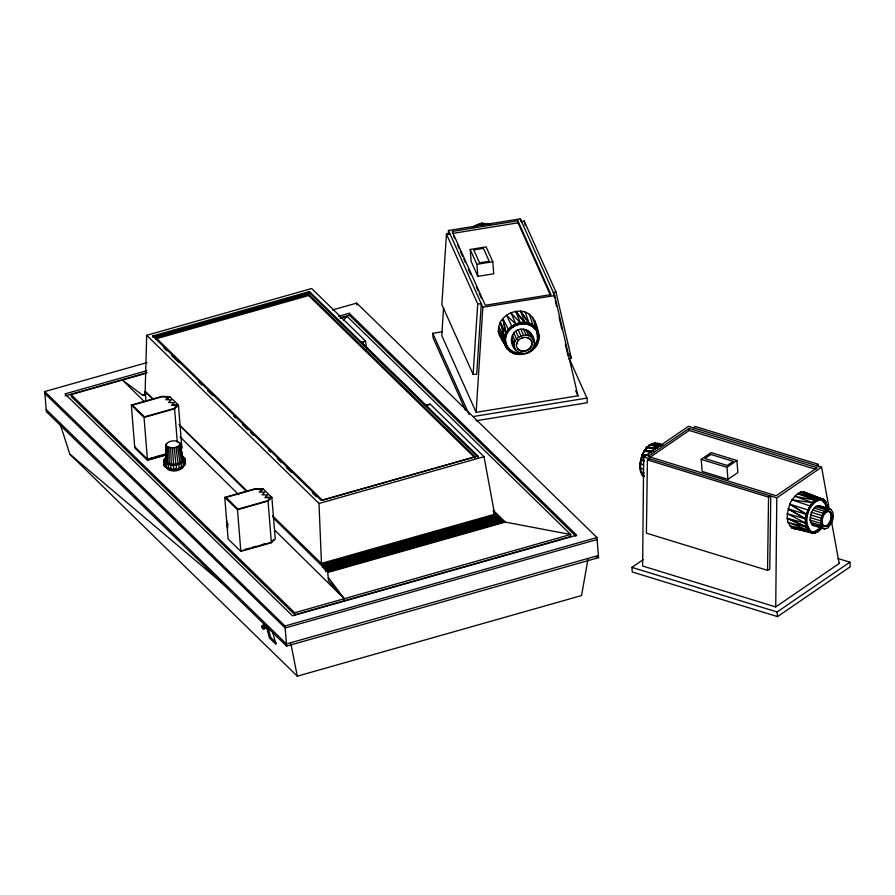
<?xml version="1.0" encoding="UTF-8"?>
<svg xmlns="http://www.w3.org/2000/svg" width="895" height="895" viewBox="0 0 895 895"><rect width="100%" height="100%" fill="white"/><g stroke="black" fill="none" stroke-linecap="round" stroke-linejoin="round"><path stroke-width="1.34" d="M820.335 528.867L821.084 529.09C818.287 532.357 813.521 534.561 809.527 531.999L807.536 529.941C798.866 516.851 820.021 480.861 827.92 508.505L827.17 508.259M829.262 509.244L821.588 467.19L688.479 426.288L643.673 456.965L642.621 566.032L775.73 606.933L839.588 563.201M775.73 606.933L776.793 497.866L821.588 467.19M165.609 461.16L166.168 445.341L166.291 462.178L166.683 446.157L167.701 446.829L167.533 463.039C172.489 464.964 180.242 464.852 183.162 459.739L180.029 443.338C176.762 439.523 168.685 440.161 166.09 444.468L165.519 460.064L167.533 463.039L166.09 444.468M642.878 454.94L640.663 459.146L641.413 459.359C638.784 464.863 639.108 472.582 643.908 476.811C639.019 470.58 640.182 461.854 642.878 454.94L642.129 454.727L639.88 463.655L643.606 464.897M807.749 509.904L808.498 510.15L805.5 518.832L806.205 523.374L787.309 513.719L806.25 519.078L807.749 509.904L814.047 501.424L815.054 500.07L821.409 498.694L818.656 498.929L800.622 492.093L821.409 498.694C814.774 497.743 810.4 504.69 808.498 510.15L789.726 504.131L806.283 514.323C804.683 520.409 804.985 527.244 809.527 531.999L812.727 533.174L791.627 527.849L788.014 522.389L787.264 518.328L787.309 513.719L789.726 504.131L791.918 499.813L797.568 493.581L800.622 492.093L803.565 491.847L823.859 499.645L803.565 491.847M809.997 520.017L811.329 512.332L815.58 506.604L818.835 505.664L830.985 509.512L832.954 512.466L833.334 517.165L832.026 522.367L827.774 528.084L824.519 529.023L812.369 525.186L809.997 520.017L820.726 523.318L821.934 527.278L824.519 529.023M820.726 523.318C820.547 517.69 823.076 509.613 829.564 508.964M824.25 526.428C830.314 525.533 833.234 515.878 829.217 511.448L830.068 511.716C835.248 516.247 829.005 530.892 822.27 525.096L825.1 526.696M647.421 459.907L646.391 533.14L767.53 570.361L769.767 569.254L770.796 496.031L768.548 497.128L647.421 459.907L649.669 458.811M767.53 570.361L768.548 497.128M535.993 327.973L538.231 331.9C536.698 322.457 531.529 311.561 520.588 311.214C512.354 310.733 504.098 315.141 500.193 322.435C505.966 331.497 500.931 344.855 510.307 351.713C515.386 355.002 521.897 355.192 527.457 353.022C538.857 349.285 543.746 332.437 532.961 325.187C518.809 314.872 495.64 333.835 507.286 348.927L514.11 353.603L516.079 353.614M144.296 401.609L122.402 380.028L142.506 395.064L144.419 394.807L145.147 392.211L146.679 335.312L311.673 288.514L365.529 341.062L366.805 349.218M166.403 446.37L166.492 443.573M265.96 627.429C262.503 632.194 259.528 623.882 265.837 624.934L261.732 626.668L262.134 627.138M443.551 307.925L441.783 335.591L476.14 412.326L482.83 307.22L448.473 230.485L520.342 218.827L554.699 295.563L577.913 395.814L575.653 390.779M448.216 234.635L448.473 230.485M505.239 345.436L498.358 331.228L498.649 326.787L500.193 322.435L506.022 333.309L504.59 337.359L504.321 341.498L498.358 331.228L499.343 335.468L507.286 348.927M506.357 344.978C504.176 339.865 505.697 333.913 509.233 329.796L509.434 330.221C499.567 339.831 509.915 356.635 522.904 353.223M511.414 339.876C513.025 323.498 534.192 326.999 534.438 342.774C532.827 359.152 511.66 355.639 511.414 339.876L514.714 348.356M514.178 346.052C513.316 335.871 529.639 330.736 533.901 340.469M516.314 345.179L518.194 339.876L516.314 345.179L516.717 346.947C519.961 356.165 535.546 349.643 531.451 340.894L532.089 343.154M517.858 348.994L517.634 348.502C522.199 353.939 532.357 349.688 531.865 342.651M534.035 347.092L537.526 339.451L536.91 331.922C539.73 338.444 536.441 346.029 530.869 349.956M446.437 234.098L441.861 304.58L473.119 374.412L476.699 374.255L481.286 303.763L477.706 303.92L446.437 234.098L450.017 233.931M473.119 374.412L477.706 303.92M266.777 625.84C260.445 629.968 264.987 627.272 261.732 626.668L263.343 628.928M640.977 461.328L641.346 459.224M827.181 508.998L825.246 502.643L821.107 499.857C808.453 501.726 802.345 521.875 810.736 531.127L809.986 530.892C813.734 533.297 818.187 531.261 820.816 528.195L820.066 527.972L814.83 531.552L812.268 531.775L813.018 531.999M826.902 511.134L828.983 511.291C823.131 512.164 820.749 520.487 823.12 525.354M587.97 559.174L581.549 595.555L297.308 676.172L69.877 454.246L59.853 423.201M502.878 318.486L506.022 333.309L508.528 329.628L502.878 318.486L505.832 332.862L504.388 336.912C506.827 327.738 516.292 322.211 524.839 322.401L520.588 311.214L529.359 323.733C533.241 325.198 536.597 328.029 538.231 331.9M489.733 224.242L481.89 223.772L477.427 225.037L481.689 223.336L490.572 224.041L481.689 223.336L474.372 226.715M265.793 624.978L261.944 626.97L265.781 625.157C256.809 624.296 266.844 630.539 262.503 628.111M527.457 353.022L534.942 347.719L537.447 344.027L539.148 335.849L535.736 325.165M537.615 342.584L538.88 339.988M642.711 455.107C645.138 446.012 654.256 439.747 663.374 445.24M167.701 446.829C171.639 448.361 177.792 448.283 180.108 444.211L180.029 443.338M182.558 456.103L184.885 458.374L185.343 464.002C181.383 470.535 169.11 471.52 164.132 465.724L163.673 460.097L165.586 457.479M165.519 460.064L166.022 458.945M163.673 460.097L163.785 461.428C168.763 467.224 181.036 466.239 184.996 459.706L184.885 458.374M183.688 466.306C180.41 471.721 170.251 472.526 166.134 467.738M227.643 523.81L227.14 526.484L227.968 527.714M262.369 627.451L263.376 628.782L263.007 627.608L266.99 626.254M651.437 452.702L644.176 450.711L646.861 447.209L656.852 448.317L646.671 447.355L642.129 454.727L645.888 455.835M808.812 509.367L810.243 506.548L810.993 506.783M644.176 450.711L644.993 450.767L646.861 447.209L653.037 443.719L655.028 443.271L658.228 444.435L655.028 443.271M648.707 455.007L642.129 454.727L649.434 444.882L655.778 443.484L658.228 444.435M534.74 347.282L537.447 344.027M343.434 320.421L347.025 316.327L570.607 534.505L570.775 536.519L294.847 614.775L71.264 396.597L71.108 394.583L146.612 373.17M646.671 447.355L647.421 447.567L650.184 445.106L649.434 444.882L659.995 446.348M809.796 505.888C810.579 503.247 818.97 499.634 817.829 498.739L797.568 493.581L815.804 500.305L794.592 496.222L813.04 502.777L791.918 499.813L810.546 506.134M167.074 399.282L169.793 396.698L178.441 405.133L181.898 448.003L179.973 449.838M169.793 396.698L161.883 396.373L131.33 405.043L144.05 417.45L174.603 408.791L178.441 405.133L172.847 404.909M179.873 448.63L181.797 446.795M260.512 491.579L263.231 488.983L271.879 497.43L275.235 539.092L271.398 542.75L240.844 551.409L228.113 539.003L224.768 497.329L255.321 488.67L263.231 488.983M224.768 497.329L237.488 509.747L268.041 501.077L271.879 497.43L266.285 497.206M270.76 542.459L273.892 539.472M520.588 311.214L529.359 323.733C521.875 321.036 513.797 323.845 508.528 329.628L508.338 329.181M509.434 330.221C515.744 322.905 528.598 321.339 535.199 329.103L532.189 326.071L528.833 324.74M518.406 340.368C521.438 336.856 527.602 336.106 530.769 339.831L527.714 337.739M533.04 348.815L531.529 350.784L527.267 352.585M816.822 499.533L818.656 498.929M693.491 427.832L695.068 426.445L818.142 464.259L818.645 466.966M816.564 465.657L818.142 464.259M689.049 428.392L648.137 456.416L776.211 495.763L817.124 467.749L689.049 428.392L689.217 430.439L649.434 457.681M701.199 459.392L711.122 452.59L736.898 460.511L737.86 472.549L727.937 479.34L702.161 471.419L701.199 459.392L726.975 467.313L736.898 460.511M837.888 558.48L849.881 562.161L850.25 566.792L777.498 616.599L632.284 571.983L631.904 567.363L643.281 559.576M631.904 567.363L777.117 611.979L849.881 562.161M477.896 224.891L473.5 227.162L477.538 224.555L481.689 223.336L483.591 225.16M263.063 627.619L267.102 626.489C262.291 629.219 259.673 626.634 266.33 625.18M477.594 224.958L473.153 226.86L477.538 224.555M523.553 323.531L516.214 324.84L512.6 327.369M265.893 627.608L263.488 628.547M263.656 628.805L266.028 627.719M262.738 626.981L266.307 625.37L262.559 626.724L262.817 627.787M266.632 627.451L269.429 637.978L270.648 637.43L276.242 642.901M525.029 322.86L515.699 311.426L525.029 322.86L515.699 311.426L520.476 323.039L510.911 312.791L516.012 324.314L506.536 315.197L511.739 326.116L524.66 322.413L529.359 323.733L522.658 322.726M266.799 625.896L262.951 627.384L266.923 626.108M262.056 626.836L265.77 625.46M361.412 342.517L365.529 341.062L361.412 342.517L426.031 405.58L430.148 404.126L484.005 456.674L494.666 514.245L497.609 518.317L505.339 522.109L570.607 534.505L294.69 612.762L71.108 394.583M262.783 627.071L266.699 625.706M309.536 292.777L152.855 337.214L152.754 336.005L309.435 291.569L477.919 455.98L478.019 457.188L309.536 292.777L309.435 291.569M155.696 337.538L308.495 294.198L475.178 456.864L322.39 500.204L155.696 337.538L155.797 338.881L308.596 295.54L475.29 458.206M332.515 309.95L356.725 303.092L596.965 537.526L598.576 557.641L286.601 646.123L46.372 411.689L44.75 391.562L146.948 362.587M146.814 370.687L65.022 393.889L292.452 615.816L576.693 535.199L349.263 313.272L338.534 316.315M65.178 395.892L146.97 372.656M340.044 317.949L349.419 315.241L575.854 536.239M340.301 318.228L347.025 316.327M142.506 395.064L145.191 394.303M142.876 395.254L145.561 394.494M143.234 395.344L145.919 394.583M166 453.843L147.406 459.124L134.686 446.706M149.499 459.012L153.437 457.893M156.054 457.155L159.992 456.036M149.275 459.359L164.009 455.175M131.33 405.043L134.776 447.914L147.496 460.321L166.101 455.052M430.148 404.126L426.031 405.58M477.919 455.98L321.249 500.417L152.754 336.005M146.679 335.312L319 503.471L484.005 456.674M245.465 549.351L249.392 548.232M252.021 547.494L255.948 546.375M261.195 544.887L265.133 543.768M242.612 550.436L269.417 542.84M272.572 515.811L321.339 563.403L494.666 514.245M495.024 515.095L321.506 564.309L319 503.471M321.697 565.226L495.494 515.934M323.263 565.774L496.098 516.762M322.189 567.083L496.803 517.556M323.822 567.609L497.609 518.317M324.147 568.493L498.504 519.044L494.118 514.838M325.814 568.974L499.499 519.715L494.566 514.905M324.851 570.16L500.562 520.331L493.615 513.551M326.563 570.551L501.681 520.879L493.704 513.092M325.623 571.636L502.867 521.36L493.984 512.701M327.357 571.894L504.086 521.774L493.167 511.112M327.783 572.476L505.339 522.109L493.346 510.407M44.75 391.562L284.99 625.997L596.965 537.526M597.122 539.495L285.147 627.966L44.907 393.531M598.408 555.471L286.434 643.952L46.193 409.518M521.64 221.714L524.179 220.998L555.94 291.949L571.312 358.179L568.772 358.895M555.94 291.949L553.401 292.665L554.654 298.08M823.859 499.645L820.659 498.448L818.466 499.041L797.568 493.581L818.41 499.018M517.881 220.785L452.243 231.425L485.291 305.262L550.928 294.612L517.881 220.785L518.048 222.821L550.526 295.384M452.4 233.472L518.048 222.821M470.199 249.47L486.13 246.886L492.776 261.743L493.749 273.769L477.829 276.354L471.173 261.497L470.199 249.47L476.856 264.327L477.829 276.354M476.856 264.327L492.776 261.743M482.83 307.22L554.699 295.563M465.489 410.234L433.124 337.941L432.755 333.309L442.365 331.754M476.039 412.338L578.595 395.702M472.974 416.578L586.952 398.085L587.321 402.716L476.095 420.762M794.257 528.856L797.199 528.609M506.167 344.541C508.517 350.09 514.67 353.435 520.588 352.876M520.521 353.95L518.44 354.487L513.92 353.167M661.125 445.609L652.287 443.506L655.778 443.484M180.085 447.936L181.898 448.003M644.926 450.923L654.066 451.404M644.993 450.767L653.361 451.27M524.716 322.882L529.158 323.285L533.163 325.635L529.314 314.201M656.941 448.238L646.861 447.209M647.499 447.444L655.308 449.592M661.293 445.24L652.287 443.506M527.3 324.024L524.806 323.912M658.809 444.524L661.472 445.151M791.627 527.849L810.277 532.234L806.91 527.155L787.264 518.328L806.205 523.374L805.455 523.127M806.91 527.155L788.014 522.389L808.297 530.187L789.502 525.645L810.277 532.234L809.527 531.999M649.434 444.882L658.463 447.097M596.126 556.992L598.576 557.641M486.444 223.571L488.502 223.806M639.88 463.655L640.63 463.867M640.585 468.163L639.835 467.951L643.561 469.26M805.5 518.832L788.148 508.875L807.033 514.569L789.726 504.131M644.266 473.108L640.529 471.732L641.279 471.956L641.916 474.753L643.997 476.353M689.217 430.439L815.96 469.383M823.389 500.73L822.639 500.506L825.783 505.239L826.432 508.774M818.556 500.07L815.144 501.133L815.893 501.368M824.485 502.419L825.246 502.643M815.054 500.07L815.804 500.305M825.783 505.239L826.532 505.462M812.559 503.426L813.32 503.661M830.985 509.512L818.835 505.664M817.247 505.798L827.964 509.098M815.58 506.604L826.309 509.904M830.101 512.365L830.963 512.634M813.969 508.036L824.698 511.336M825.626 511.75L826.477 512.018M830.717 513.719L831.578 513.976M643.673 456.965L776.793 497.866M824.384 512.846L825.246 513.115M831.03 515.408L831.891 515.677M812.526 509.993L823.255 513.283M808.33 510.295L809.08 510.53M831.007 517.332L831.869 517.59M811.329 512.332L822.057 515.621M830.661 519.346L831.522 519.603M821.699 518.115L822.561 518.384M810.478 514.894L821.207 518.194M830.012 521.315L830.862 521.584M806.966 514.412L807.715 514.647M829.094 523.116L829.956 523.374M810.031 517.523L820.749 520.812M827.976 524.615L828.837 524.873M821.644 523.743L822.505 524M826.745 525.712L827.606 525.969M825.47 526.327L826.331 526.596M823.154 526.014L824.004 526.271M810.4 522.221L821.129 525.522M811.217 523.989L821.934 527.278M816.576 525.958L822.539 527.793M807.592 526.383L806.842 526.159L808.89 529.202M817.482 530.254L818.231 530.489M818.321 531.552L814.718 532.715L815.468 532.939M814.83 531.552L815.58 531.787M811.978 532.939L812.727 533.174M644.4 460.31L640.663 459.146L644.21 461.35M808.297 530.187L806.149 526.92L787.264 518.328M800.622 492.093L820.659 498.448M826.477 504.478L827.226 504.713M825.839 501.692L823.098 499.399L825.839 501.692L826.264 503.549M641.916 474.753L644.422 475.704M828.121 511.023L830.068 511.716M812.369 525.186L813.79 525.734M498.358 331.228L507.085 348.491L512.969 352.697M788.148 508.875L806.25 519.078M69.877 454.246L227.33 587.422M163.819 347.909L166.817 350.829M171.795 355.695L178.776 362.509M198.712 381.964L201.711 384.884M207.685 390.712L212.674 395.579M233.606 416.007L235.598 417.954M242.579 424.767L247.568 429.634M250.555 432.553L253.542 435.473M268.5 450.062L270.491 452.009M277.472 458.822L281.466 462.715M286.445 467.57L291.434 472.437M312.366 492.865L316.36 496.759M145.169 391.484L153.134 399.248L145.169 391.484L145.941 401.072M179.011 424.51L247.691 491.523M269.429 637.978L275.962 644.355L272.818 632.519M179.895 425.751L246.371 491.344M273.154 517.78L327.727 571.636L328.443 580.62L344.251 598.699L344.418 600.713M180.108 436.905L238.797 494.756M274.62 530.064L344.251 598.699L328.42 577.667M535.49 324.102L534.751 320.925L536.183 328.42L533.163 325.635M321.339 563.403L327.727 571.636M501.536 339.205L510.116 351.276M183.061 458.632L181.327 452.132M535.009 328.666L537.112 332.347M530.545 339.339L531.675 341.387M511.94 342.17L513.137 344.195M508.931 349.33L510.307 351.713M504.388 336.912L498.649 326.787L504.12 341.051M481.689 223.336L482.841 225.674M569.612 354.386L571.312 358.179M569.343 358.772L586.952 398.085M529.952 332.258L532.715 338.444M532.223 337.818L534.438 342.774M528.184 330.635L530.959 336.822M525.969 329.539L528.744 335.714M523.452 329.024L526.226 335.211M520.812 329.136L523.575 335.323M523.743 337.437L521.751 337.997M518.216 329.875L520.979 336.061M515.844 331.184L518.608 337.359M513.864 332.962L516.628 339.149M512.399 335.11L515.173 341.286M511.571 337.46L514.334 343.646M513.685 345.436L515.9 350.381M453.541 236.023L454.682 238.562M457.535 244.928L459.247 248.754M460.388 251.294L462.659 256.384M463.8 258.935L465.512 262.75M468.365 269.115L470.636 274.206M476.341 286.937L478.053 290.752M479.194 293.303L481.465 298.393M432.755 333.309L469.092 414.486M262.559 626.724L263.074 628.066M525.231 312.165L529.158 323.285M532.559 317.188L536.183 328.42M500.193 322.435L504.59 337.359M268.198 628.223L270.648 637.43M531.138 334.294L531.675 336.587M555.28 300.776L556.545 306.179M559.051 316.998L561.87 329.159M565.327 344.027L568.146 356.199M524.179 220.998L525.119 225.059M520.342 218.827L520.968 221.535M290.875 643.729L297.308 676.172M180.108 444.211L183.162 459.739M179.481 442.522L180.801 449.391M179.705 445.095L182.647 460.847M831.735 522.803L839.163 563.492M178.855 445.934L181.573 461.898M177.602 446.65L180.007 462.816M176.058 447.22L178.049 463.532M174.301 447.589L175.845 463.99M226.681 520.868L226.793 522.199M185.231 462.659L185.343 464.002M164.02 464.393L164.132 465.724M777.117 611.979L777.498 616.599M726.975 467.313L727.937 479.34M356.725 303.092L356.881 305.061M349.263 313.272L349.43 315.286M308.495 294.198L308.596 295.54M294.69 612.762L294.847 614.775M284.99 625.997L286.601 646.123M268.041 501.077L271.398 542.75M237.488 509.747L240.844 551.409M227.621 523.418L227.8 525.566M184.381 461.048L184.728 465.344M183.083 462.312L183.43 466.608M181.92 466.194L182.099 468.477M181.193 463.42L181.54 467.716M180.354 467.1L180.533 469.383M174.603 408.791L177.288 442.119M178.832 464.281L179.168 468.577M176.158 464.852L176.505 469.137M176.192 468.286L176.371 470.569M173.876 468.477L174.066 470.759M173.362 465.076L173.708 469.372M171.627 468.365L171.806 470.647M170.643 464.952L170.99 469.237M169.58 467.984L169.759 470.255M168.159 464.483L168.506 468.767M167.88 467.335L168.059 469.618M166.112 463.7L166.459 467.984M164.613 462.659L164.96 466.944M144.05 417.45L147.496 460.321M172.466 447.746L173.529 464.181M170.676 447.657L171.281 464.08M169.043 447.343L169.233 463.688M168.45 397.078L165.732 399.662L171.337 399.886L168.618 402.47L174.223 402.705L171.504 405.29L177.109 405.513L173.966 408.5L144.487 416.857L132.505 405.178L161.984 396.809L168.45 397.078M261.888 489.364L259.17 491.959L264.775 492.183L262.056 494.767L267.661 494.991L264.942 497.586L270.536 497.81L267.404 500.797L237.925 509.154L225.943 497.463L255.422 489.106L261.888 489.364M710.854 454.447L704.835 458.576L727.232 465.456L733.251 461.328L710.854 454.447M483.434 248.374L473.768 249.94L479.552 262.85L489.207 261.273L483.434 248.374"/></g></svg>
